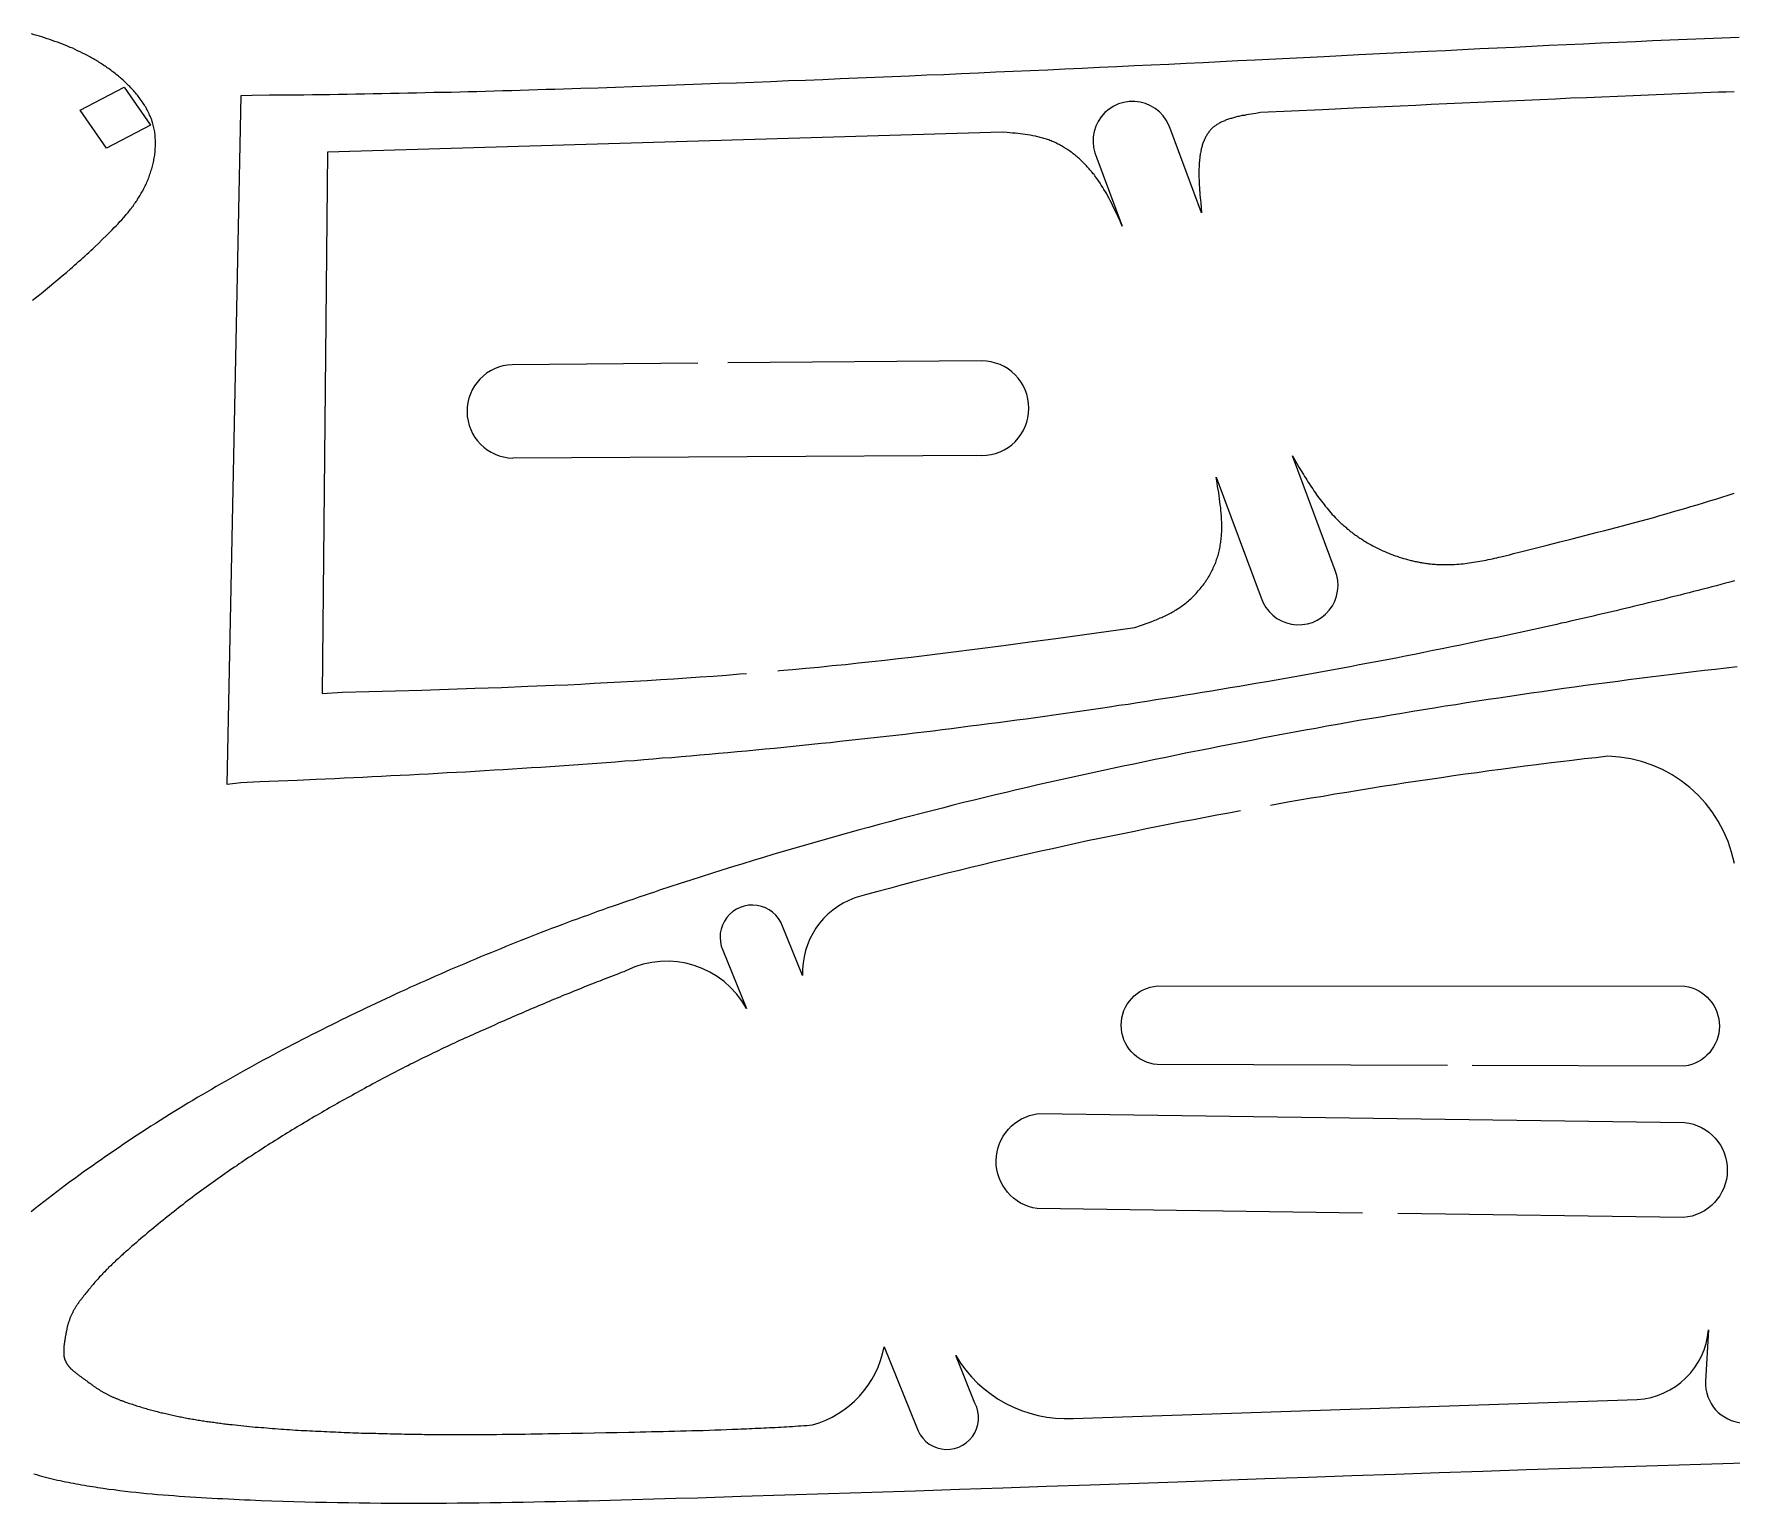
# Model space of a CAD drawing. Header units: millimetres. Extents: x 106 to 1096, y 85 to 181.
# Drawn here: x 268.6 to 376.2, y 85.8 to 179 of the extents above; entities that cross this region are included whole.
import ezdxf

# ---------------------------------------------------------------- set-up
doc = ezdxf.new("R2010")
doc.units = ezdxf.units.MM

msp = doc.modelspace()

# ---------------------------------------------------------------- linework, layer by layer
at = {"color": 40, "true_color": 0xffa600}
msp.add_line((328.64, 152.27), (298.92, 152.11), dxfattribs=at)
at = {"color": 40, "linetype": 'Continuous', "lineweight": 25, "true_color": 0xffa600}
for points in [[(268.48, 162.12), (268.75, 162.34), (269.02, 162.55), (269.29, 162.77), (269.56, 162.99), (269.83, 163.21), (270.09, 163.43), (270.36, 163.66), (270.62, 163.88), (270.88, 164.11), (271.01, 164.22), (271.14, 164.34), (271.27, 164.45), (271.4, 164.57), (271.53, 164.68), (271.66, 164.8), (271.79, 164.91), (271.91, 165.03), (272.04, 165.15), (272.17, 165.27), (272.29, 165.38), (272.42, 165.5), (272.67, 165.74), (272.92, 165.98), (273.16, 166.23), (273.29, 166.35), (273.41, 166.47), (273.53, 166.59), (273.66, 166.72), (273.78, 166.84), (273.9, 166.97), (274.01, 167.1), (274.13, 167.22), (274.25, 167.35), (274.36, 167.48), (274.42, 167.55), (274.47, 167.62), (274.53, 167.68), (274.58, 167.75), (274.64, 167.82), (274.69, 167.89), (274.74, 167.96), (274.79, 168.03), (274.85, 168.09), (274.9, 168.16), (274.95, 168.24), (275, 168.31), (275.05, 168.38), (275.1, 168.45), (275.14, 168.52), (275.19, 168.6), (275.24, 168.67), (275.28, 168.74), (275.33, 168.82), (275.37, 168.9), (275.41, 168.97), (275.46, 169.05), (275.5, 169.13), (275.54, 169.2), (275.58, 169.28), (275.62, 169.36), (275.65, 169.44), (275.69, 169.52), (275.73, 169.6), (275.76, 169.69), (275.8, 169.77), (275.83, 169.85), (275.86, 169.94), (275.89, 170.02), (275.92, 170.1), (275.95, 170.19), (275.98, 170.27), (276, 170.36), (276.03, 170.45), (276.05, 170.53), (276.08, 170.62), (276.1, 170.7), (276.12, 170.79), (276.14, 170.88), (276.16, 170.97), (276.17, 171.05), (276.19, 171.14), (276.2, 171.23), (276.22, 171.32), (276.23, 171.41), (276.24, 171.49), (276.25, 171.58), (276.25, 171.67), (276.26, 171.76), (276.27, 171.84), (276.27, 171.93), (276.27, 172.02), (276.27, 172.11), (276.27, 172.19), (276.27, 172.28), (276.26, 172.37), (276.26, 172.46), (276.25, 172.54), (276.24, 172.63), (276.23, 172.71), (276.22, 172.8), (276.2, 172.88), (276.19, 172.97), (276.17, 173.05), (276.15, 173.14), (276.13, 173.22), (276.1, 173.3), (276.08, 173.38), (276.05, 173.46), (276.03, 173.55), (276, 173.63), (275.97, 173.71), (275.93, 173.79), (275.9, 173.86), (275.86, 173.94), (275.83, 174.02), (275.79, 174.1), (275.75, 174.18), (275.71, 174.25), (275.67, 174.33), (275.62, 174.4), (275.58, 174.48), (275.53, 174.55), (275.48, 174.62), (275.43, 174.7), (275.38, 174.77), (275.33, 174.84), (275.28, 174.91), (275.23, 174.98), (275.17, 175.05), (275.12, 175.12), (275.06, 175.19), (275.01, 175.26), (274.95, 175.33), (274.89, 175.39), (274.83, 175.46), (274.77, 175.53), (274.71, 175.59), (274.65, 175.66), (274.58, 175.72), (274.52, 175.78), (274.45, 175.84), (274.39, 175.91), (274.32, 175.97), (274.26, 176.03), (274.19, 176.09), (274.12, 176.15), (274.06, 176.21), (273.99, 176.27), (273.92, 176.32), (273.85, 176.38), (273.78, 176.44), (273.71, 176.49), (273.64, 176.55), (273.57, 176.6), (273.5, 176.65), (273.43, 176.71), (273.36, 176.76), (273.29, 176.81), (273.21, 176.86), (273.14, 176.91), (273.07, 176.96), (273, 177.01), (272.92, 177.06), (272.85, 177.11), (272.78, 177.15), (272.7, 177.2), (272.63, 177.25), (272.55, 177.29), (272.48, 177.34), (272.4, 177.38), (272.33, 177.42), (272.25, 177.47), (272.18, 177.51), (272.1, 177.55), (271.95, 177.63), (271.8, 177.71), (271.64, 177.79), (271.49, 177.87), (271.33, 177.94), (271.17, 178.02), (271.02, 178.09), (270.86, 178.15), (270.7, 178.22), (270.54, 178.29), (270.38, 178.35), (270.22, 178.41), (270.05, 178.47), (269.89, 178.53), (269.73, 178.59), (269.57, 178.65), (269.4, 178.7), (269.24, 178.75), (269.07, 178.81), (268.91, 178.86), (268.74, 178.91), (268.58, 178.95), (268.41, 179)], [(376.37, 144.32), (376.08, 144.24), (375.8, 144.17), (375.51, 144.09), (375.22, 144.01), (374.93, 143.94), (374.65, 143.86), (374.36, 143.79), (374.07, 143.71), (373.78, 143.64), (373.49, 143.57), (373.21, 143.49), (372.92, 143.42), (372.63, 143.35), (372.34, 143.28), (372.05, 143.2), (371.76, 143.13), (371.47, 143.06), (371.19, 142.99), (370.9, 142.92), (370.61, 142.85), (370.32, 142.78), (370.03, 142.71), (369.74, 142.64), (369.45, 142.57), (369.16, 142.5), (368.87, 142.43), (368.58, 142.36), (368.29, 142.3), (368, 142.23), (367.71, 142.16), (367.42, 142.09), (367.13, 142.03), (366.84, 141.96), (366.55, 141.89), (366.26, 141.83), (365.97, 141.76), (365.68, 141.69), (365.39, 141.63), (365.1, 141.56), (364.81, 141.5), (364.52, 141.43), (364.23, 141.37), (363.94, 141.31), (363.65, 141.24), (363.36, 141.18), (363.07, 141.11), (362.78, 141.05), (362.49, 140.99), (362.2, 140.93), (361.91, 140.86), (361.33, 140.74), (360.75, 140.62), (360.17, 140.49), (359.58, 140.37), (359, 140.25), (358.42, 140.13), (357.84, 140.01), (357.25, 139.9), (356.67, 139.78), (356.09, 139.66), (355.5, 139.55), (354.92, 139.43), (354.34, 139.32), (353.75, 139.21), (353.17, 139.1), (352.58, 138.99), (352, 138.88), (351.42, 138.77), (350.83, 138.66), (350.25, 138.55), (349.66, 138.45), (349.08, 138.34), (348.49, 138.24), (347.9, 138.13), (347.32, 138.03), (346.73, 137.93), (346.15, 137.83), (345.56, 137.73), (344.98, 137.63), (344.39, 137.53), (343.8, 137.43), (343.22, 137.33), (342.63, 137.24), (342.04, 137.14), (341.46, 137.05), (340.87, 136.95), (340.28, 136.86), (339.69, 136.77), (339.11, 136.68), (338.52, 136.58), (337.93, 136.49), (337.34, 136.41), (336.75, 136.32), (336.17, 136.23), (335.58, 136.14), (334.99, 136.06), (334.4, 135.97), (333.81, 135.89), (333.22, 135.81), (332.64, 135.72), (332.05, 135.64), (331.46, 135.56), (330.87, 135.48), (330.28, 135.4), (329.69, 135.32), (329.1, 135.25), (328.51, 135.17), (327.92, 135.1), (327.33, 135.02), (326.74, 134.95), (326.15, 134.87), (325.56, 134.8), (324.97, 134.73), (324.38, 134.66), (323.79, 134.59), (323.2, 134.52), (322.61, 134.45), (322.02, 134.39), (321.42, 134.32), (320.83, 134.26), (320.24, 134.19), (319.65, 134.13), (319.06, 134.06), (318.47, 134), (317.88, 133.94), (317.29, 133.88), (316.69, 133.82), (316.1, 133.76), (315.51, 133.7), (314.92, 133.65), (314.33, 133.59), (313.73, 133.53), (313.14, 133.48), (312.55, 133.42), (311.96, 133.37), (311.37, 133.32), (310.77, 133.27), (310.18, 133.21), (309.59, 133.16), (309, 133.11), (308.4, 133.07), (307.81, 133.02), (307.22, 132.97), (306.63, 132.92), (306.03, 132.88), (305.44, 132.83), (304.85, 132.79), (304.25, 132.74), (303.66, 132.7), (303.07, 132.66), (302.47, 132.62), (301.88, 132.57), (301.29, 132.53), (300.69, 132.49), (300.1, 132.46), (299.51, 132.42), (298.91, 132.38), (298.32, 132.34), (297.73, 132.31), (297.13, 132.27), (296.54, 132.24), (295.95, 132.2), (295.35, 132.17), (294.76, 132.14), (294.17, 132.1), (293.57, 132.07), (292.98, 132.04), (292.38, 132.01), (291.79, 131.98), (291.2, 131.95), (290.6, 131.92), (290.01, 131.89), (289.42, 131.86), (288.82, 131.83), (288.23, 131.81), (287.63, 131.78), (287.04, 131.75), (286.45, 131.72), (285.26, 131.67), (284.07, 131.62), (282.88, 131.57), (281.69, 131.52), (280.82, 131.42), (281.7, 175.09), (282.39, 175.12), (283.49, 175.13), (284.59, 175.14), (285.14, 175.15), (285.68, 175.15), (286.23, 175.16), (286.78, 175.17), (287.33, 175.17), (287.88, 175.18), (288.43, 175.19), (288.98, 175.2), (289.52, 175.21), (290.07, 175.22), (290.62, 175.23), (291.17, 175.24), (291.72, 175.25), (292.27, 175.26), (292.81, 175.27), (293.36, 175.28), (293.91, 175.3), (294.46, 175.31), (295.01, 175.32), (295.56, 175.34), (296.1, 175.35), (296.65, 175.36), (297.2, 175.38), (297.75, 175.39), (298.3, 175.41), (298.85, 175.42), (299.39, 175.44), (299.94, 175.46), (300.49, 175.47), (301.04, 175.49), (301.59, 175.51), (302.14, 175.52), (302.68, 175.54), (303.23, 175.56), (304.33, 175.59), (305.43, 175.63), (306.52, 175.67), (307.62, 175.71), (308.71, 175.75), (309.81, 175.79), (310.91, 175.83), (312, 175.87), (313.1, 175.91), (314.2, 175.95), (315.29, 175.99), (316.39, 176.04), (317.48, 176.08), (318.58, 176.12), (319.68, 176.17), (320.77, 176.21), (321.87, 176.26), (322.97, 176.3), (324.06, 176.35), (325.16, 176.4), (326.25, 176.44), (327.35, 176.49), (328.45, 176.54), (329.54, 176.59), (330.64, 176.64), (331.73, 176.69), (332.83, 176.73), (333.92, 176.79), (335.02, 176.84), (336.12, 176.89), (337.21, 176.94), (338.31, 176.99), (339.4, 177.04), (340.5, 177.09), (341.6, 177.15), (342.69, 177.2), (343.79, 177.25), (344.88, 177.31), (345.98, 177.36), (348.17, 177.47), (350.36, 177.58), (352.56, 177.69), (354.75, 177.8), (356.94, 177.91), (358.04, 177.96), (359.13, 178.02), (360.23, 178.07), (361.32, 178.12), (362.42, 178.17), (363.51, 178.23), (364.61, 178.28), (365.71, 178.33), (366.8, 178.38), (367.9, 178.43), (368.99, 178.48), (370.09, 178.53), (371.18, 178.58), (372.28, 178.62), (373.38, 178.67), (374.47, 178.71), (375.57, 178.76), (376.11, 178.78), (376.66, 178.8)], [(376.53, 138.87), (375.84, 138.79), (375.15, 138.71), (374.47, 138.63), (373.78, 138.55), (373.09, 138.46), (372.41, 138.38), (371.72, 138.3), (371.03, 138.21), (370.35, 138.13), (369.66, 138.04), (368.97, 137.95), (368.29, 137.86), (367.6, 137.77), (366.92, 137.68), (366.23, 137.58), (365.55, 137.49), (364.86, 137.39), (364.18, 137.29), (363.49, 137.2), (362.81, 137.1), (362.12, 137), (361.44, 136.89), (360.75, 136.79), (360.07, 136.69), (359.39, 136.58), (358.7, 136.47), (358.02, 136.37), (357.34, 136.26), (356.65, 136.15), (355.97, 136.03), (355.29, 135.92), (354.6, 135.81), (353.92, 135.69), (353.24, 135.57), (352.56, 135.46), (351.88, 135.34), (351.2, 135.22), (350.52, 135.1), (349.83, 134.97), (349.15, 134.85), (348.47, 134.72), (347.79, 134.6), (347.11, 134.47), (346.43, 134.34), (345.75, 134.21), (345.07, 134.08), (344.4, 133.95), (343.72, 133.82), (343.04, 133.68), (342.36, 133.55), (341.68, 133.41), (341, 133.27), (340.32, 133.13), (339.65, 132.99), (338.97, 132.85), (338.29, 132.71), (337.62, 132.57), (336.94, 132.42), (336.26, 132.28), (335.59, 132.13), (334.91, 131.98), (334.24, 131.83), (333.56, 131.68), (332.89, 131.53), (332.21, 131.38), (331.54, 131.22), (330.86, 131.07), (330.19, 130.91), (329.52, 130.75), (328.84, 130.58), (328.17, 130.42), (327.5, 130.26), (326.83, 130.09), (326.16, 129.92), (325.49, 129.75), (324.82, 129.58), (324.15, 129.4), (323.48, 129.23), (322.81, 129.05), (322.14, 128.87), (321.47, 128.69), (320.81, 128.51), (320.14, 128.32), (319.47, 128.14), (318.81, 127.95), (318.14, 127.76), (317.48, 127.57), (316.81, 127.38), (316.15, 127.18), (315.48, 126.99), (314.82, 126.79), (314.16, 126.59), (313.5, 126.39), (312.84, 126.18), (312.17, 125.98), (311.51, 125.77), (310.86, 125.56), (310.2, 125.35), (309.54, 125.14), (308.88, 124.92), (308.22, 124.7), (307.9, 124.59), (307.57, 124.48), (307.24, 124.37), (306.91, 124.26), (306.59, 124.15), (306.26, 124.04), (305.93, 123.92), (305.6, 123.81), (305.28, 123.7), (304.95, 123.58), (304.63, 123.46), (304.3, 123.35), (303.97, 123.23), (303.65, 123.11), (303.32, 122.99), (303, 122.88), (302.67, 122.76), (302.35, 122.64), (302.03, 122.51), (301.7, 122.39), (301.38, 122.27), (301.06, 122.15), (300.73, 122.02), (300.41, 121.9), (300.09, 121.77), (299.77, 121.65), (299.44, 121.52), (299.12, 121.39), (298.8, 121.26), (298.48, 121.13), (298.16, 121), (297.84, 120.87), (297.52, 120.74), (297.2, 120.61), (296.88, 120.48), (296.56, 120.34), (296.24, 120.21), (295.92, 120.07), (295.61, 119.94), (295.29, 119.8), (294.97, 119.67), (294.65, 119.53), (294.33, 119.39), (294.02, 119.25), (293.7, 119.11), (293.39, 118.97), (293.07, 118.83), (292.75, 118.69), (292.44, 118.55), (292.12, 118.4), (291.81, 118.26), (291.49, 118.11), (291.18, 117.97), (290.87, 117.82), (290.55, 117.68), (290.24, 117.53), (289.93, 117.38), (289.61, 117.23), (289.3, 117.08), (288.99, 116.93), (288.68, 116.78), (288.37, 116.63), (288.06, 116.48), (287.75, 116.33), (287.44, 116.17), (287.13, 116.02), (286.82, 115.86), (286.51, 115.71), (286.2, 115.55), (285.89, 115.4), (285.58, 115.24), (285.28, 115.08), (284.97, 114.92), (284.66, 114.76), (284.36, 114.6), (284.05, 114.44), (283.75, 114.27), (283.44, 114.11), (283.14, 113.95), (282.83, 113.78), (282.53, 113.61), (282.23, 113.45), (281.92, 113.28), (281.62, 113.11), (281.32, 112.94), (281.02, 112.77), (280.72, 112.6), (280.42, 112.43), (280.12, 112.26), (279.82, 112.08), (279.52, 111.91), (279.22, 111.73), (278.92, 111.56), (278.63, 111.38), (278.33, 111.2), (278.03, 111.02), (277.74, 110.84), (277.44, 110.66), (277.15, 110.48), (276.86, 110.29), (276.56, 110.11), (276.27, 109.92), (275.98, 109.74), (275.69, 109.55), (275.4, 109.36), (275.11, 109.17), (274.82, 108.98), (274.53, 108.79), (274.25, 108.6), (273.96, 108.4), (273.67, 108.21), (273.39, 108.01), (273.1, 107.82), (272.82, 107.62), (272.54, 107.42), (272.25, 107.22), (271.97, 107.02), (271.69, 106.82), (271.41, 106.61), (271.13, 106.41), (270.85, 106.21), (270.57, 106), (270.3, 105.79), (270.02, 105.58), (269.74, 105.38), (269.47, 105.16), (269.2, 104.95), (268.92, 104.74), (268.65, 104.53), (268.38, 104.31)], [(268.55, 87.7), (268.72, 87.65), (268.89, 87.6), (269.05, 87.56), (269.22, 87.51), (269.39, 87.47), (269.56, 87.43), (269.72, 87.39), (269.89, 87.35), (270.06, 87.31), (270.23, 87.27), (270.4, 87.24), (270.57, 87.2), (270.74, 87.17), (270.91, 87.13), (271.08, 87.1), (271.25, 87.07), (271.42, 87.04), (271.59, 87.01), (271.76, 86.98), (271.93, 86.95), (272.1, 86.92), (272.28, 86.89), (272.45, 86.87), (272.62, 86.84), (272.79, 86.82), (272.96, 86.79), (273.31, 86.74), (273.65, 86.7), (273.99, 86.65), (274.34, 86.61), (274.68, 86.57), (275.03, 86.53), (275.37, 86.5), (275.71, 86.46), (276.06, 86.43), (276.4, 86.4), (276.75, 86.37), (277.09, 86.34), (277.44, 86.32), (277.78, 86.29), (278.13, 86.27), (278.47, 86.24), (278.82, 86.22), (279.16, 86.2), (279.51, 86.18), (279.85, 86.16), (280.2, 86.14), (280.54, 86.13), (280.89, 86.11), (281.23, 86.09), (281.58, 86.08), (281.92, 86.06), (282.27, 86.05), (282.62, 86.03), (282.96, 86.02), (283.65, 85.99), (284.34, 85.97), (285.04, 85.95), (285.73, 85.93), (286.42, 85.91), (287.11, 85.9), (287.8, 85.89), (288.5, 85.88), (289.19, 85.87), (289.88, 85.86), (290.57, 85.85), (291.26, 85.85), (291.96, 85.85), (292.65, 85.85), (293.34, 85.85), (294.03, 85.85), (294.72, 85.85), (295.41, 85.86), (296.11, 85.87), (296.8, 85.87), (297.49, 85.88), (298.18, 85.89), (298.87, 85.9), (299.57, 85.91), (300.26, 85.93), (300.95, 85.94), (301.64, 85.95), (302.33, 85.97), (303.02, 85.98), (303.72, 86), (304.41, 86.02), (305.1, 86.03), (306.48, 86.07), (307.87, 86.11), (309.25, 86.15), (310.63, 86.19), (313.4, 86.28), (316.16, 86.36), (318.93, 86.45), (321.69, 86.54), (324.46, 86.63), (327.23, 86.72), (329.99, 86.82), (332.76, 86.91), (335.52, 87.01), (341.05, 87.2), (346.59, 87.4), (349.35, 87.5), (352.12, 87.59), (354.88, 87.69), (357.65, 87.79), (360.41, 87.88), (363.18, 87.97), (365.95, 88.06), (367.33, 88.1), (368.71, 88.14), (370.09, 88.19), (371.48, 88.23), (372.86, 88.27), (374.24, 88.31), (375.63, 88.35), (377.01, 88.39)]]:
    msp.add_lwpolyline(points, dxfattribs=at)
msp.add_lwpolyline([(275.95, 173.21), (273.16, 171.76), (271.5, 174.17), (274.29, 175.63)], close=True, dxfattribs=at)
for points in [[(376.34, 175.34), (375.84, 175.32), (375.35, 175.3), (374.86, 175.28), (374.37, 175.26), (373.87, 175.24), (373.38, 175.22), (372.89, 175.21), (372.4, 175.19), (371.91, 175.17), (371.41, 175.14), (370.92, 175.12), (369.94, 175.08), (368.95, 175.04), (367.97, 175), (366.99, 174.96), (366, 174.92), (365.02, 174.87), (364.03, 174.83), (363.05, 174.79), (362.07, 174.74), (361.08, 174.7), (360.1, 174.65), (359.11, 174.61), (358.13, 174.56), (357.15, 174.52), (356.16, 174.47), (355.18, 174.43), (354.2, 174.38), (353.21, 174.33), (352.23, 174.29), (350.26, 174.19), (348.29, 174.1), (346.33, 174.01), (346.03, 173.96), (345.88, 173.94), (345.74, 173.92), (345.59, 173.89), (345.44, 173.87), (345.3, 173.84), (345.16, 173.82), (345.09, 173.8), (345.02, 173.79), (344.95, 173.77), (344.88, 173.76), (344.81, 173.74), (344.74, 173.72), (344.68, 173.71), (344.61, 173.69), (344.54, 173.67), (344.48, 173.65), (344.42, 173.63), (344.35, 173.61), (344.29, 173.59), (344.23, 173.57), (344.17, 173.55), (344.11, 173.53), (344.05, 173.5), (343.99, 173.48), (343.93, 173.45), (343.87, 173.43), (343.82, 173.4), (343.76, 173.37), (343.71, 173.34), (343.66, 173.31), (343.61, 173.28), (343.56, 173.25), (343.51, 173.22), (343.46, 173.18), (343.41, 173.15), (343.37, 173.11), (343.33, 173.08), (343.28, 173.04), (343.24, 173), (343.2, 172.96), (343.16, 172.92), (343.13, 172.87), (343.09, 172.83), (343.05, 172.79), (343.02, 172.74), (342.99, 172.69), (342.95, 172.65), (342.92, 172.6), (342.89, 172.55), (342.86, 172.5), (342.84, 172.45), (342.81, 172.4), (342.79, 172.34), (342.76, 172.29), (342.74, 172.23), (342.71, 172.18), (342.69, 172.12), (342.67, 172.07), (342.65, 172.01), (342.63, 171.95), (342.62, 171.89), (342.6, 171.83), (342.58, 171.77), (342.57, 171.71), (342.55, 171.64), (342.54, 171.58), (342.53, 171.52), (342.52, 171.45), (342.5, 171.39), (342.49, 171.32), (342.48, 171.25), (342.48, 171.19), (342.47, 171.12), (342.46, 171.05), (342.45, 170.98), (342.45, 170.91), (342.44, 170.84), (342.44, 170.77), (342.43, 170.7), (342.43, 170.63), (342.43, 170.56), (342.42, 170.48), (342.42, 170.41), (342.42, 170.34), (342.42, 170.26), (342.42, 170.19), (342.42, 170.11), (342.42, 170.04), (342.42, 169.89), (342.43, 169.73), (342.43, 169.58), (342.44, 169.42), (342.45, 169.26), (342.46, 169.1), (342.47, 168.95), (342.48, 168.79), (342.5, 168.62), (342.51, 168.46), (342.53, 168.3), (342.56, 167.97), (342.59, 167.65), (340.63, 172.89, 1.090823), (335.95, 171.13), (337.56, 166.82), (337.43, 167.12), (337.29, 167.41), (337.15, 167.71), (337.08, 167.85), (337.01, 168), (336.94, 168.14), (336.87, 168.29), (336.8, 168.43), (336.72, 168.57), (336.64, 168.72), (336.57, 168.86), (336.49, 169), (336.4, 169.14), (336.32, 169.27), (336.23, 169.41), (336.15, 169.55), (336.05, 169.68), (335.96, 169.81), (335.87, 169.95), (335.82, 170.01), (335.77, 170.08), (335.72, 170.14), (335.67, 170.2), (335.61, 170.27), (335.56, 170.33), (335.51, 170.39), (335.45, 170.45), (335.4, 170.52), (335.34, 170.58), (335.29, 170.64), (335.23, 170.7), (335.17, 170.76), (335.12, 170.81), (335.06, 170.87), (335, 170.93), (334.94, 170.99), (334.88, 171.04), (334.82, 171.1), (334.76, 171.15), (334.69, 171.21), (334.63, 171.26), (334.57, 171.31), (334.5, 171.36), (334.44, 171.41), (334.38, 171.46), (334.31, 171.51), (334.24, 171.56), (334.18, 171.61), (334.11, 171.65), (334.04, 171.7), (333.97, 171.74), (333.91, 171.78), (333.84, 171.83), (333.77, 171.87), (333.7, 171.91), (333.63, 171.95), (333.56, 171.99), (333.48, 172.02), (333.41, 172.06), (333.34, 172.09), (333.27, 172.13), (333.19, 172.16), (333.12, 172.19), (333.05, 172.22), (332.97, 172.25), (332.9, 172.28), (332.82, 172.3), (332.75, 172.33), (332.67, 172.35), (332.59, 172.38), (332.52, 172.4), (332.44, 172.42), (332.36, 172.44), (332.28, 172.46), (332.21, 172.48), (332.13, 172.5), (332.05, 172.52), (331.89, 172.55), (331.73, 172.58), (331.57, 172.6), (331.41, 172.63), (331.25, 172.65), (331.09, 172.67), (330.93, 172.69), (330.76, 172.7), (330.6, 172.72), (330.27, 172.75), (329.94, 172.78), (287.18, 171.51), (286.83, 137.19), (288.12, 137.26), (289.8, 137.31), (291.48, 137.35), (293.16, 137.4), (294.84, 137.45), (296.52, 137.51), (298.2, 137.57), (299.88, 137.64), (301.56, 137.71), (302.4, 137.74), (303.24, 137.78), (304.08, 137.83), (304.92, 137.87), (305.76, 137.91), (306.6, 137.96), (307.44, 138.01), (308.28, 138.06), (309.12, 138.11), (309.96, 138.17), (310.79, 138.23), (311.63, 138.29), (312.47, 138.35), (313.31, 138.42), (313.73, 138.45)], [(315.72, 138.62), (315.82, 138.63), (316.66, 138.71), (317.5, 138.78), (318.33, 138.86), (319.17, 138.95), (320.01, 139.03), (320.84, 139.12), (321.68, 139.21), (322.51, 139.3), (323.35, 139.4), (324.18, 139.49), (325.02, 139.59), (325.85, 139.69), (326.69, 139.8), (328.35, 140.01), (330.02, 140.23), (331.69, 140.45), (333.35, 140.67), (335.02, 140.9), (338.35, 141.36), (338.71, 141.49), (338.9, 141.55), (339.08, 141.62), (339.26, 141.68), (339.44, 141.75), (339.53, 141.79), (339.62, 141.82), (339.7, 141.86), (339.79, 141.89), (339.88, 141.93), (339.97, 141.97), (340.06, 142.01), (340.14, 142.05), (340.23, 142.09), (340.31, 142.13), (340.4, 142.17), (340.48, 142.21), (340.57, 142.26), (340.65, 142.3), (340.74, 142.35), (340.82, 142.39), (340.9, 142.44), (340.98, 142.49), (341.06, 142.54), (341.14, 142.59), (341.22, 142.65), (341.3, 142.7), (341.38, 142.76), (341.45, 142.81), (341.53, 142.87), (341.61, 142.93), (341.68, 142.99), (341.75, 143.06), (341.83, 143.12), (341.9, 143.19), (341.97, 143.25), (342.04, 143.32), (342.11, 143.39), (342.18, 143.46), (342.24, 143.53), (342.31, 143.6), (342.37, 143.68), (342.44, 143.75), (342.5, 143.82), (342.56, 143.9), (342.62, 143.98), (342.68, 144.06), (342.74, 144.13), (342.79, 144.21), (342.85, 144.29), (342.9, 144.38), (342.96, 144.46), (343.01, 144.54), (343.06, 144.62), (343.11, 144.71), (343.15, 144.79), (343.2, 144.88), (343.24, 144.96), (343.29, 145.05), (343.33, 145.14), (343.37, 145.23), (343.41, 145.31), (343.44, 145.4), (343.48, 145.49), (343.51, 145.58), (343.54, 145.67), (343.57, 145.76), (343.6, 145.85), (343.63, 145.94), (343.65, 146.03), (343.68, 146.12), (343.7, 146.21), (343.72, 146.3), (343.74, 146.4), (343.76, 146.49), (343.77, 146.58), (343.79, 146.67), (343.8, 146.77), (343.81, 146.86), (343.82, 146.95), (343.83, 147.05), (343.84, 147.14), (343.85, 147.23), (343.85, 147.33), (343.86, 147.42), (343.86, 147.52), (343.86, 147.61), (343.86, 147.71), (343.86, 147.8), (343.86, 147.9), (343.86, 147.99), (343.86, 148.09), (343.85, 148.18), (343.85, 148.28), (343.84, 148.37), (343.84, 148.47), (343.83, 148.57), (343.82, 148.66), (343.81, 148.76), (343.81, 148.85), (343.8, 148.95), (343.78, 149.05), (343.77, 149.14), (343.75, 149.34), (343.72, 149.53), (343.7, 149.73), (343.67, 149.92), (343.64, 150.12), (343.6, 150.31), (343.57, 150.51), (343.51, 150.9), (346.36, 143.24, 1.032844), (351.05, 144.99), (348.34, 152.25), (348.62, 151.77), (348.76, 151.54), (348.9, 151.3), (349.04, 151.07), (349.11, 150.95), (349.19, 150.84), (349.26, 150.72), (349.33, 150.6), (349.41, 150.49), (349.48, 150.38), (349.56, 150.26), (349.63, 150.15), (349.71, 150.04), (349.79, 149.92), (349.86, 149.81), (349.94, 149.7), (350.02, 149.59), (350.1, 149.48), (350.18, 149.38), (350.27, 149.27), (350.35, 149.16), (350.43, 149.06), (350.52, 148.95), (350.61, 148.85), (350.69, 148.75), (350.78, 148.64), (350.87, 148.54), (350.97, 148.45), (351.06, 148.35), (351.15, 148.25), (351.25, 148.15), (351.34, 148.06), (351.39, 148.01), (351.44, 147.97), (351.49, 147.92), (351.54, 147.88), (351.59, 147.83), (351.64, 147.79), (351.7, 147.74), (351.75, 147.7), (351.8, 147.65), (351.85, 147.61), (351.9, 147.57), (351.96, 147.52), (352.01, 147.48), (352.06, 147.44), (352.12, 147.4), (352.17, 147.35), (352.23, 147.31), (352.28, 147.27), (352.34, 147.23), (352.4, 147.19), (352.45, 147.15), (352.51, 147.11), (352.56, 147.08), (352.62, 147.04), (352.68, 147), (352.74, 146.96), (352.8, 146.92), (352.85, 146.89), (352.91, 146.85), (352.97, 146.81), (353.09, 146.74), (353.21, 146.67), (353.33, 146.61), (353.45, 146.54), (353.58, 146.47), (353.7, 146.41), (353.82, 146.35), (353.95, 146.29), (354.08, 146.23), (354.2, 146.18), (354.33, 146.12), (354.46, 146.07), (354.59, 146.02), (354.72, 145.97), (354.85, 145.92), (354.98, 145.88), (355.11, 145.83), (355.25, 145.79), (355.38, 145.75), (355.51, 145.71), (355.65, 145.67), (355.78, 145.64), (355.85, 145.62), (355.91, 145.61), (355.98, 145.59), (356.05, 145.58), (356.12, 145.56), (356.18, 145.55), (356.25, 145.53), (356.32, 145.52), (356.39, 145.51), (356.45, 145.49), (356.52, 145.48), (356.59, 145.47), (356.66, 145.46), (356.73, 145.45), (356.79, 145.44), (356.86, 145.43), (356.93, 145.42), (357, 145.41), (357.06, 145.41), (357.13, 145.4), (357.2, 145.39), (357.27, 145.39), (357.34, 145.38), (357.4, 145.38), (357.47, 145.37), (357.54, 145.37), (357.61, 145.36), (357.68, 145.36), (357.74, 145.36), (357.81, 145.36), (357.88, 145.35), (357.95, 145.35), (358.01, 145.35), (358.08, 145.35), (358.22, 145.35), (358.35, 145.36), (358.49, 145.36), (358.62, 145.37), (358.76, 145.38), (358.89, 145.39), (359.02, 145.4), (359.16, 145.41), (359.29, 145.43), (359.43, 145.44), (359.56, 145.46), (359.7, 145.48), (359.83, 145.5), (359.96, 145.52), (360.1, 145.54), (360.23, 145.57), (360.36, 145.59), (360.5, 145.62), (360.63, 145.64), (360.76, 145.67), (360.9, 145.7), (361.03, 145.73), (361.16, 145.76), (361.3, 145.79), (361.43, 145.82), (361.56, 145.85), (361.83, 145.92), (362.1, 145.98), (362.36, 146.05), (362.89, 146.19), (364.49, 146.59), (365.29, 146.79), (366.08, 146.99), (366.88, 147.19), (367.68, 147.4), (368.07, 147.5), (368.47, 147.6), (368.87, 147.71), (369.26, 147.81), (369.66, 147.92), (370.06, 148.02), (370.45, 148.13), (370.85, 148.24), (371.25, 148.35), (371.64, 148.46), (372.04, 148.57), (372.43, 148.69), (372.82, 148.8), (373.22, 148.92), (373.61, 149.03), (374, 149.15), (374.4, 149.27), (374.79, 149.39), (375.18, 149.51), (375.57, 149.64), (375.96, 149.76), (376.35, 149.89)], [(376.36, 126.41, 0.350857), (368.35, 133.2), (367.59, 133.11), (366.84, 133.03), (366.08, 132.94), (365.33, 132.85), (364.58, 132.76), (363.82, 132.66), (363.07, 132.57), (362.31, 132.47), (361.56, 132.37), (360.81, 132.27), (360.06, 132.16), (359.3, 132.06), (358.55, 131.95), (357.8, 131.84), (357.05, 131.73), (356.3, 131.62), (355.54, 131.51), (354.79, 131.39), (354.04, 131.28), (353.29, 131.16), (352.54, 131.04), (351.79, 130.91), (351.04, 130.79), (350.29, 130.66), (349.54, 130.54), (348.8, 130.41), (348.05, 130.28), (347.3, 130.15), (346.95, 130.08)], [(345.05, 129.74), (344.31, 129.6), (343.56, 129.46), (342.81, 129.32), (342.07, 129.18), (341.32, 129.04), (340.58, 128.89), (339.83, 128.74), (339.08, 128.59), (338.34, 128.44), (337.6, 128.29), (336.85, 128.14), (336.11, 127.98), (335.36, 127.83), (334.62, 127.67), (333.88, 127.51), (333.14, 127.34), (332.4, 127.18), (331.65, 127.01), (330.91, 126.84), (330.17, 126.67), (329.43, 126.5), (328.69, 126.32), (327.96, 126.14), (327.22, 125.96), (326.48, 125.78), (325.74, 125.59), (325.01, 125.4), (324.27, 125.21), (323.54, 125.02), (322.8, 124.82), (322.07, 124.63), (321.34, 124.43), (320.6, 124.22, 0.326647), (317.29, 119.29), (316.02, 122.43, 1.028749), (312.23, 120.91), (313.74, 117.2, 0.402947), (306.13, 119.61), (305.96, 119.54), (305.79, 119.48), (305.62, 119.41), (305.45, 119.35), (305.28, 119.28), (305.11, 119.22), (304.94, 119.15), (304.77, 119.09), (304.6, 119.02), (304.43, 118.95), (304.26, 118.89), (304.09, 118.82), (303.92, 118.75), (303.75, 118.69), (303.58, 118.62), (303.42, 118.55), (303.25, 118.48), (303.08, 118.42), (302.91, 118.35), (302.74, 118.28), (302.57, 118.21), (302.4, 118.14), (302.23, 118.07), (302.06, 118), (301.9, 117.93), (301.73, 117.86), (301.56, 117.8), (301.39, 117.73), (301.22, 117.65), (301.06, 117.58), (300.89, 117.51), (300.72, 117.44), (300.55, 117.37), (300.38, 117.3), (300.22, 117.23), (300.05, 117.16), (299.88, 117.09), (299.71, 117.01), (299.55, 116.94), (299.38, 116.87), (299.21, 116.8), (299.04, 116.73), (298.88, 116.65), (298.71, 116.58), (298.54, 116.51), (298.38, 116.43), (298.21, 116.36), (298.04, 116.29), (297.71, 116.14), (297.38, 115.99), (297.04, 115.84), (296.88, 115.77), (296.71, 115.69), (296.54, 115.62), (296.38, 115.54), (296.21, 115.47), (296.05, 115.39), (295.88, 115.32), (295.72, 115.24), (295.55, 115.17), (295.38, 115.09), (295.22, 115.01), (295.05, 114.94), (294.89, 114.86), (294.72, 114.78), (294.56, 114.71), (294.39, 114.63), (294.23, 114.55), (294.06, 114.47), (293.9, 114.39), (293.74, 114.31), (293.57, 114.23), (293.41, 114.15), (293.24, 114.07), (293.08, 113.99), (292.92, 113.91), (292.76, 113.83), (292.59, 113.75), (292.43, 113.67), (292.27, 113.58), (292.1, 113.5), (291.94, 113.42), (291.78, 113.34), (291.62, 113.25), (291.46, 113.17), (291.29, 113.08), (291.13, 113), (290.97, 112.91), (290.81, 112.83), (290.65, 112.74), (290.49, 112.66), (290.33, 112.57), (290.17, 112.49), (290.01, 112.4), (289.85, 112.31), (289.69, 112.23), (289.53, 112.14), (289.37, 112.05), (289.21, 111.97), (289.05, 111.88), (288.89, 111.79), (288.73, 111.7), (288.57, 111.61), (288.41, 111.52), (288.25, 111.44), (288.09, 111.35), (287.93, 111.26), (287.77, 111.17), (287.62, 111.08), (287.46, 110.99), (287.3, 110.9), (287.14, 110.81), (286.98, 110.71), (286.82, 110.62), (286.67, 110.53), (286.51, 110.44), (286.35, 110.35), (286.19, 110.26), (286.04, 110.16), (285.88, 110.07), (285.72, 109.98), (285.57, 109.88), (285.41, 109.79), (285.26, 109.7), (285.1, 109.6), (284.94, 109.51), (284.79, 109.41), (284.63, 109.32), (284.48, 109.22), (284.32, 109.13), (284.17, 109.03), (284.01, 108.93), (283.86, 108.84), (283.7, 108.74), (283.55, 108.64), (283.4, 108.55), (283.24, 108.45), (283.09, 108.35), (282.94, 108.25), (282.78, 108.15), (282.63, 108.05), (282.48, 107.95), (282.33, 107.85), (282.17, 107.75), (282.02, 107.65), (281.87, 107.55), (281.72, 107.45), (281.57, 107.35), (281.42, 107.24), (281.27, 107.14), (281.12, 107.04), (280.97, 106.93), (280.82, 106.83), (280.67, 106.73), (280.52, 106.62), (280.37, 106.52), (280.22, 106.41), (280.07, 106.31), (279.92, 106.2), (279.77, 106.1), (279.63, 105.99), (279.48, 105.88), (279.33, 105.77), (279.18, 105.67), (279.04, 105.56), (278.89, 105.45), (278.75, 105.34), (278.6, 105.23), (278.45, 105.12), (278.31, 105.01), (278.16, 104.9), (278.02, 104.79), (277.88, 104.68), (277.73, 104.57), (277.59, 104.45), (277.45, 104.34), (277.3, 104.23), (277.16, 104.11), (277.02, 104), (276.88, 103.89), (276.73, 103.77), (276.59, 103.66), (276.45, 103.54), (276.31, 103.43), (276.17, 103.31), (276.03, 103.19), (275.89, 103.08), (275.75, 102.96), (275.61, 102.84), (275.47, 102.73), (275.33, 102.61), (275.19, 102.49), (275.06, 102.37), (274.92, 102.25), (274.78, 102.13), (274.71, 102.07), (274.64, 102.01), (274.58, 101.95), (274.51, 101.89), (274.44, 101.83), (274.37, 101.77), (274.3, 101.71), (274.23, 101.65), (274.17, 101.59), (274.1, 101.53), (274.03, 101.46), (273.96, 101.4), (273.9, 101.34), (273.83, 101.28), (273.76, 101.22), (273.7, 101.15), (273.63, 101.09), (273.57, 101.03), (273.5, 100.97), (273.43, 100.9), (273.37, 100.84), (273.3, 100.78), (273.24, 100.71), (273.17, 100.65), (273.11, 100.58), (273.05, 100.52), (272.98, 100.45), (272.92, 100.39), (272.86, 100.32), (272.8, 100.25), (272.73, 100.19), (272.67, 100.12), (272.61, 100.05), (272.55, 99.99), (272.49, 99.92), (272.43, 99.85), (272.37, 99.78), (272.31, 99.71), (272.25, 99.64), (272.19, 99.57), (272.14, 99.5), (272.08, 99.43), (272.02, 99.36), (271.96, 99.29), (271.91, 99.22), (271.85, 99.15), (271.79, 99.08), (271.73, 99), (271.68, 98.93), (271.62, 98.86), (271.57, 98.78), (271.54, 98.75), (271.51, 98.71), (271.48, 98.67), (271.46, 98.64), (271.43, 98.6), (271.4, 98.56), (271.38, 98.52), (271.35, 98.49), (271.32, 98.45), (271.3, 98.41), (271.27, 98.37), (271.25, 98.33), (271.22, 98.3), (271.2, 98.26), (271.17, 98.22), (271.15, 98.18), (271.13, 98.14), (271.1, 98.1), (271.08, 98.06), (271.06, 98.02), (271.04, 97.98), (271.02, 97.94), (271, 97.9), (270.98, 97.86), (270.96, 97.82), (270.94, 97.78), (270.92, 97.74), (270.9, 97.7), (270.88, 97.66), (270.87, 97.62), (270.85, 97.58), (270.84, 97.53), (270.82, 97.49), (270.81, 97.45), (270.79, 97.41), (270.78, 97.37), (270.76, 97.32), (270.75, 97.28), (270.74, 97.24), (270.72, 97.19), (270.71, 97.15), (270.7, 97.11), (270.69, 97.06), (270.68, 97.02), (270.67, 96.97), (270.66, 96.93), (270.65, 96.89), (270.64, 96.84), (270.63, 96.8), (270.62, 96.75), (270.61, 96.71), (270.6, 96.66), (270.59, 96.61), (270.58, 96.57), (270.58, 96.52), (270.57, 96.48), (270.56, 96.43), (270.55, 96.38), (270.55, 96.34), (270.54, 96.29), (270.53, 96.24), (270.52, 96.2), (270.52, 96.15), (270.51, 96.1), (270.5, 96.06), (270.5, 96.01), (270.49, 95.96), (270.48, 95.91), (270.48, 95.86), (270.47, 95.82), (270.47, 95.77), (270.46, 95.72), (270.46, 95.67), (270.46, 95.65), (270.46, 95.63), (270.46, 95.6), (270.45, 95.58), (270.45, 95.56), (270.45, 95.53), (270.45, 95.51), (270.45, 95.49), (270.45, 95.46), (270.45, 95.44), (270.45, 95.42), (270.45, 95.39), (270.45, 95.37), (270.45, 95.35), (270.45, 95.33), (270.46, 95.3), (270.46, 95.28), (270.46, 95.26), (270.46, 95.24), (270.46, 95.21), (270.47, 95.19), (270.47, 95.17), (270.47, 95.15), (270.48, 95.13), (270.48, 95.1), (270.49, 95.08), (270.49, 95.06), (270.5, 95.04), (270.5, 95.02), (270.51, 95), (270.51, 94.98), (270.52, 94.96), (270.53, 94.94), (270.53, 94.92), (270.54, 94.9), (270.55, 94.88), (270.56, 94.86), (270.57, 94.84), (270.58, 94.82), (270.58, 94.8), (270.59, 94.78), (270.6, 94.76), (270.62, 94.74), (270.63, 94.72), (270.64, 94.7), (270.65, 94.68), (270.66, 94.67), (270.67, 94.65), (270.69, 94.63), (270.7, 94.61), (270.71, 94.59), (270.73, 94.58), (270.74, 94.56), (270.75, 94.54), (270.77, 94.52), (270.78, 94.51), (270.8, 94.49), (270.81, 94.47), (270.83, 94.46), (270.84, 94.44), (270.86, 94.42), (270.87, 94.41), (270.89, 94.39), (270.91, 94.37), (270.92, 94.36), (270.94, 94.34), (270.96, 94.33), (270.97, 94.31), (270.99, 94.29), (271.01, 94.28), (271.03, 94.26), (271.04, 94.25), (271.06, 94.23), (271.08, 94.22), (271.12, 94.19), (271.15, 94.16), (271.19, 94.13), (271.23, 94.1), (271.27, 94.07), (271.3, 94.04), (271.34, 94.01), (271.38, 93.98), (271.46, 93.92), (271.54, 93.87), (271.57, 93.84), (271.61, 93.81), (271.65, 93.78), (271.69, 93.75), (271.73, 93.73), (271.76, 93.7), (271.84, 93.64), (271.91, 93.59), (271.99, 93.53), (272.06, 93.48), (272.14, 93.42), (272.21, 93.37), (272.25, 93.34), (272.28, 93.32), (272.32, 93.29), (272.36, 93.27), (272.39, 93.24), (272.43, 93.21), (272.47, 93.19), (272.51, 93.16), (272.54, 93.14), (272.58, 93.11), (272.62, 93.09), (272.66, 93.07), (272.69, 93.04), (272.73, 93.02), (272.77, 92.99), (272.81, 92.97), (272.85, 92.95), (272.88, 92.92), (272.92, 92.9), (272.96, 92.88), (273, 92.86), (273.04, 92.84), (273.08, 92.81), (273.12, 92.79), (273.16, 92.77), (273.2, 92.75), (273.24, 92.73), (273.28, 92.71), (273.32, 92.69), (273.36, 92.67), (273.4, 92.65), (273.44, 92.63), (273.48, 92.61), (273.52, 92.59), (273.56, 92.57), (273.61, 92.56), (273.65, 92.54), (273.69, 92.52), (273.73, 92.5), (273.77, 92.48), (273.82, 92.47), (273.86, 92.45), (273.9, 92.43), (273.94, 92.41), (273.99, 92.4), (274.03, 92.38), (274.07, 92.36), (274.11, 92.35), (274.16, 92.33), (274.2, 92.32), (274.24, 92.3), (274.29, 92.28), (274.37, 92.25), (274.46, 92.22), (274.55, 92.19), (274.63, 92.16), (274.72, 92.13), (274.81, 92.11), (274.9, 92.08), (274.98, 92.05), (275.07, 92.02), (275.16, 91.99), (275.25, 91.97), (275.33, 91.94), (275.42, 91.91), (275.51, 91.89), (275.6, 91.86), (275.68, 91.84), (275.77, 91.81), (275.86, 91.79), (275.95, 91.76), (276.04, 91.74), (276.12, 91.72), (276.21, 91.69), (276.3, 91.67), (276.39, 91.65), (276.48, 91.62), (276.56, 91.6), (276.65, 91.58), (276.74, 91.56), (276.83, 91.54), (276.92, 91.52), (277.01, 91.5), (277.09, 91.48), (277.18, 91.46), (277.27, 91.44), (277.36, 91.42), (277.45, 91.4), (277.54, 91.38), (277.63, 91.36), (277.72, 91.34), (277.81, 91.32), (277.89, 91.31), (277.98, 91.29), (278.07, 91.27), (278.16, 91.26), (278.25, 91.24), (278.34, 91.22), (278.43, 91.21), (278.52, 91.19), (278.61, 91.17), (278.7, 91.16), (278.79, 91.14), (278.88, 91.13), (278.97, 91.11), (279.06, 91.1), (279.15, 91.09), (279.24, 91.07), (279.33, 91.06), (279.42, 91.04), (279.51, 91.03), (279.6, 91.02), (279.69, 91), (279.78, 90.99), (279.87, 90.98), (279.96, 90.97), (280.05, 90.95), (280.14, 90.94), (280.23, 90.93), (280.32, 90.92), (280.41, 90.91), (280.5, 90.89), (280.6, 90.88), (280.69, 90.87), (280.78, 90.86), (280.87, 90.85), (280.96, 90.84), (281.14, 90.82), (281.32, 90.8), (281.5, 90.78), (281.68, 90.76), (281.87, 90.74), (282.05, 90.72), (282.23, 90.71), (282.41, 90.69), (282.59, 90.67), (282.77, 90.66), (282.96, 90.64), (283.14, 90.63), (283.32, 90.61), (283.5, 90.6), (283.68, 90.58), (283.86, 90.57), (284.05, 90.56), (284.23, 90.54), (284.41, 90.53), (284.59, 90.52), (284.77, 90.51), (284.95, 90.5), (285.14, 90.48), (285.32, 90.47), (285.5, 90.46), (285.68, 90.45), (285.86, 90.44), (286.05, 90.43), (286.23, 90.42), (286.41, 90.41), (286.59, 90.41), (286.77, 90.4), (286.96, 90.39), (287.14, 90.38), (287.32, 90.37), (287.5, 90.36), (287.68, 90.36), (287.87, 90.35), (288.05, 90.34), (288.23, 90.33), (288.41, 90.33), (288.59, 90.32), (288.78, 90.31), (288.96, 90.31), (289.14, 90.3), (289.32, 90.29), (289.5, 90.29), (289.69, 90.28), (289.87, 90.28), (290.05, 90.27), (290.23, 90.27), (290.41, 90.26), (290.6, 90.26), (290.78, 90.25), (290.96, 90.25), (291.14, 90.24), (291.33, 90.24), (291.51, 90.23), (291.69, 90.23), (291.87, 90.23), (292.05, 90.22), (292.24, 90.22), (292.42, 90.22), (292.6, 90.21), (292.78, 90.21), (292.97, 90.21), (293.15, 90.21), (293.33, 90.2), (293.51, 90.2), (293.69, 90.2), (293.88, 90.2), (294.06, 90.2), (294.24, 90.2), (294.42, 90.19), (294.61, 90.19), (294.79, 90.19), (294.97, 90.19), (295.15, 90.19), (295.33, 90.19), (295.52, 90.19), (295.7, 90.19), (295.88, 90.19), (296.06, 90.19), (296.43, 90.19), (296.79, 90.19), (297.16, 90.2), (297.52, 90.2), (297.89, 90.2), (298.25, 90.21), (298.61, 90.21), (298.98, 90.21), (299.34, 90.22), (299.71, 90.22), (300.07, 90.23), (300.44, 90.24), (300.8, 90.24), (301.17, 90.25), (301.53, 90.25), (301.89, 90.26), (302.62, 90.27), (303.35, 90.29), (304.81, 90.32), (305.54, 90.33), (306.27, 90.34), (306.63, 90.35), (307, 90.36), (307.36, 90.37), (307.72, 90.38), (308.09, 90.38), (308.45, 90.39), (308.82, 90.4), (309.18, 90.41), (309.55, 90.42), (309.91, 90.43), (310.27, 90.44), (310.64, 90.45), (311, 90.46), (311.37, 90.47), (311.73, 90.49), (312.1, 90.5), (312.46, 90.51), (312.82, 90.53), (313.01, 90.53), (313.19, 90.54), (313.37, 90.55), (313.55, 90.55), (313.73, 90.56), (313.92, 90.57), (314.1, 90.58), (314.28, 90.59), (314.46, 90.6), (314.64, 90.6), (314.83, 90.61), (315.01, 90.62), (315.19, 90.63), (315.37, 90.64), (315.55, 90.65), (315.74, 90.66), (315.92, 90.67), (316.1, 90.68), (316.28, 90.69), (316.46, 90.7), (316.65, 90.71), (316.83, 90.72), (317.01, 90.74), (317.19, 90.75), (317.37, 90.76), (317.56, 90.77), (317.74, 90.78), (317.92, 90.8, 0.282868), (322.47, 95.75), (324.52, 90.69, 1.102904), (328.22, 92.18), (327, 95.2, 0.279501), (334.45, 91.22), (370.21, 92.41, 0.372814), (374.72, 96.84), (374.54, 93.57, 1), (379.53, 93.3)]]:
    msp.add_lwpolyline(points, format="xyb", dxfattribs=at)
at = {"color": 40, "true_color": 0xffa600}
for points in [[(328.64, 158.27), (312.55, 158.14)], [(310.65, 158.13), (298.88, 158.03)]]:
    msp.add_lwpolyline(points, dxfattribs=at)
for points in [[(358.18, 113.59), (339.78, 113.65, -0.919747), (339.79, 118.64), (373.23, 118.63, -0.862802), (373.21, 113.55), (359.75, 113.59)], [(352.78, 104.23), (332.16, 104.52, -0.874366), (332.23, 110.54), (373.2, 109.98, -0.911651), (373.13, 103.95), (355.03, 104.2)]]:
    msp.add_lwpolyline(points, format="xyb", dxfattribs=at)
for centre, radius, start, end in [((328.64, 155.27), 3, 270, 90), ((298.98, 155.07), 2.96, 92.0323, 268.8934)]:
    msp.add_arc(centre, radius, start, end, dxfattribs=at)

doc.saveas('drawing.dxf')
